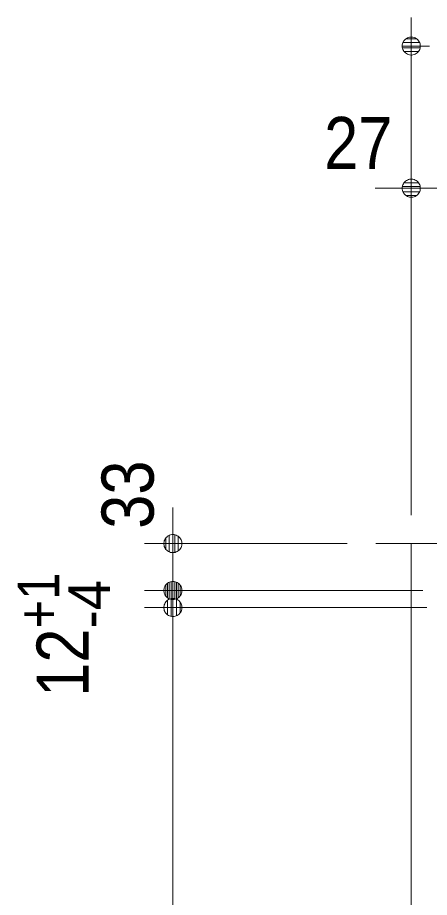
# Model space of a CAD drawing. Units: millimetres, scale not verified. Extents: x -6062 to 6062, y -3045 to 3045.
# Drawn here: x -1558 to -1268, y 251 to 870 of the extents above; entities that cross this region are included whole.
import ezdxf
from ezdxf.enums import TextEntityAlignment as Align

# ---------------------------------------------------------------- set-up
doc = ezdxf.new("R2010")
doc.units = ezdxf.units.MM
doc.header["$LTSCALE"] = 20
for name, color, linetype, lineweight in [('0-0_2寸法-2', 7, 'Continuous', 9), ('0-1_0', 7, 'Continuous', 9), ('0-2_2寸法-1', 7, 'Continuous', 9), ('0-4_3一般', 7, 'Continuous', 9)]:
    doc.layers.add(name, color=color, linetype=linetype, lineweight=lineweight)
doc.styles.add('ＭＳ Ｐゴシック', font='')
doc.styles.get('ＭＳ Ｐゴシック').set_extended_font_data('MS PGothic')

# ---------------------------------------------------------------- blocks, each defined once
blk = doc.blocks.new('グループ-29')
at = {"layer": '0-4_3一般'}
blk.add_line((9629.3, 10000), (13469.3, 10000), dxfattribs=at)
blk = doc.blocks.new('グループ-30')
at = {"layer": '0-4_3一般'}
blk.add_blockref('グループ-29', (0, 0), dxfattribs=at)
blk = doc.blocks.new('_Dot')
at = {"layer": '0-1_0'}
for p, q in [((-10, 0), (-20, 0)), ((9.78, 2), (-9.78, 2)), ((7.99, 6), (-7.99, 6)), ((9.16, -3.98), (-9.16, -3.98)), ((6, -7.98), (-6, -7.98))]:
    blk.add_line(p, q, dxfattribs=at)
for points in [[(10, 0), (9.92, 1.25), (9.69, 2.49), (9.3, 3.68), (8.76, 4.82), (8.09, 5.88), (7.29, 6.85), (6.37, 7.71), (5.36, 8.44), (4.26, 9.05), (3.09, 9.51), (1.87, 9.82), (0.63, 9.98), (-0.63, 9.98), (-1.87, 9.82), (-3.09, 9.51), (-4.26, 9.05), (-5.36, 8.44), (-6.37, 7.71), (-7.29, 6.85), (-8.09, 5.88), (-8.76, 4.82), (-9.3, 3.68), (-9.69, 2.49), (-9.92, 1.25), (-10, 0), (0, 0)], [(-10, 0), (-9.92, -1.25), (-9.69, -2.49), (-9.3, -3.68), (-8.76, -4.82), (-8.09, -5.88), (-7.29, -6.85), (-6.37, -7.71), (-5.36, -8.44), (-4.26, -9.05), (-3.09, -9.51), (-1.87, -9.82), (-0.63, -9.98), (0.63, -9.98), (1.87, -9.82), (3.09, -9.51), (4.26, -9.05), (5.36, -8.44), (6.37, -7.71), (7.29, -6.85), (8.09, -5.88), (8.76, -4.82), (9.3, -3.68), (9.69, -2.49), (9.92, -1.25), (10, 0), (0, 0)]]:
    blk.add_lwpolyline(points, close=True, dxfattribs=at)
blk = doc.blocks.new('グループ-55')
at = {"layer": '0-4_3一般'}
blk.add_line((10129.3, 10000), (10129.3, -37000), dxfattribs=at)

msp = doc.modelspace()

# ---------------------------------------------------------------- linework, layer by layer
at = {"layer": '0-0_2寸法-2'}
for p, q in [((-1281.04, 520), (-1281.04, 770)), ((-1293.75, 750), (-1306.46, 750)), ((-1254.04, 750), (-1281.04, 750)), ((-1448.54, 512.71), (-1448.54, 525.42)), ((-1326.04, 500), (-1468.54, 500)), ((-1448.54, 500), (-1448.54, 467)), ((-1448.54, 479.71), (-1448.54, 492.42)), ((-1273.04, 467), (-1468.54, 467)), ((-1273.04, 467), (-1468.54, 467)), ((-1448.54, 467), (-1448.54, 455)), ((-1270.04, 455), (-1468.54, 455)), ((-1448.54, 454.29), (-1448.54, 441.58)), ((-1448.54, 442.29), (-1448.54, 429.58))]:
    msp.add_line(p, q, dxfattribs=at)
at = {"layer": '0-2_2寸法-1'}
for p, q in [((-1281.04, 770), (-1281.04, 870)), ((-1270.04, 455), (-1468.54, 455)), ((-1448.54, 442.29), (-1448.54, -1824.29))]:
    msp.add_line(p, q, dxfattribs=at)

# ---------------------------------------------------------------- block references
at = {"layer": '0-0_2寸法-2', "xscale": 0.6356201, "yscale": 0.6356201}
msp.add_blockref('_Dot', (-1281.04, 750), dxfattribs=at)
for p, rotation in [((-1448.54, 500), 270), ((-1448.54, 467), 270), ((-1448.54, 467), 90), ((-1448.54, 455), 90)]:
    msp.add_blockref('_Dot', p, dxfattribs=dict(at, rotation=rotation))
at = {"layer": '0-2_2寸法-1', "xscale": 0.6356201, "yscale": 0.6356201}
for p, rotation in [((-1281.04, 850), 180), ((-1448.54, 455), 90)]:
    msp.add_blockref('_Dot', p, dxfattribs=dict(at, rotation=rotation))
at = {"layer": '0-4_3一般', "xscale": 0.05, "yscale": 0.05}
for name in ['グループ-30', 'グループ-55']:
    msp.add_blockref(name, (-1787.5, 0), dxfattribs=at)

# ---------------------------------------------------------------- texts
at = {"layer": '0-0_2寸法-2', "style": 'ＭＳ Ｐゴシック', "width": 0.9}
msp.add_text('27', height=36.66, dxfattribs=at).set_placement((-1342.3, 752.48), align=Align.BOTTOM_LEFT)
for s, height, p in [('33', 36.66, (-1451.02, 510.41)), ('+1', 29.33, (-1519.51, 440.33)), ('12', 36.66, (-1496.68, 392.23))]:
    msp.add_text(s, height=height, rotation=90, dxfattribs=at).set_placement(p, align=Align.BOTTOM_LEFT)
at = {"layer": '0-0_2寸法-2', "style": 'ＭＳ Ｐゴシック'}
msp.add_text('-4', height=29.33, rotation=90, dxfattribs=at).set_placement((-1483.89, 440.33), align=Align.BOTTOM_LEFT)

doc.saveas('drawing.dxf')
